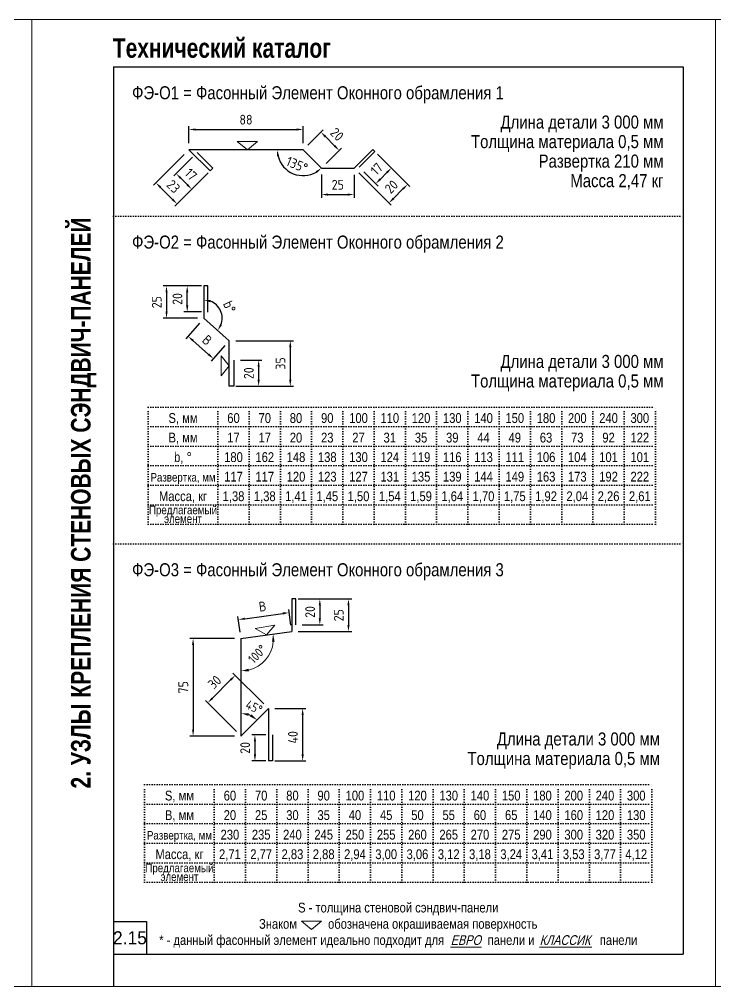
# Model space of a CAD drawing. Extents: x 5821 to 16321, y -13531 to 5774.
# Drawn here: x 10002 to 11071, y 2061 to 3546 of the extents above; entities that cross this region are included whole.
import ezdxf
from ezdxf.enums import TextEntityAlignment as Align

# ---------------------------------------------------------------- set-up
doc = ezdxf.new("R2010")
doc.units = 0
doc.header["$LTSCALE"] = 3
doc.linetypes.add('DOT2', pattern=[0.125, 0, -0.125])
doc.layers.get('0').update_dxf_attribs({"linetype": 'CONTINUOUS', "lineweight": 30})
doc.layers.get('DEFPOINTS').update_dxf_attribs({"linetype": 'CONTINUOUS'})
for name, color, linetype, lineweight in [('Logo', 1, 'CONTINUOUS', 9), ('new_fill', 8, 'CONTINUOUS', 13), ('RAZMER', 7, 'CONTINUOUS', 9), ('Нащельники', 1, 'CONTINUOUS', 30)]:
    doc.layers.add(name, color=color, linetype=linetype, lineweight=lineweight)
doc.layers.add('Punktir', color=7, linetype='CONTINUOUS')
doc.styles.add('LOGO', font='HATTEN.TTF')
doc.styles.add('ROMANS', font='romans.shx', dxfattribs={"width": 0.85})
doc.styles.add('style1', font='ARIALN.TTF')
doc.styles.add('style2', font='impact.TTF')
doc.styles.add('курсив', font='ARIAL.TTF', dxfattribs={"width": 0.8, "oblique": 15})
doc.dimstyles.new('2.5', dxfattribs={"dimscale": 5, "dimtxt": 3, "dimasz": 2, "dimexe": 1, "dimexo": 2, "dimgap": 0, "dimtad": 0, "dimdec": 0, "dimlfac": 0.5, "dimzin": 9, "dimdsep": 46, "dimtxsty": 'ROMANS', "dimcen": -3, "dimdle": 1, "dimclrd": 256, "dimclre": 256, "dimclrt": 256, "dimadec": 0, "dimazin": 0, "dimtfac": 1, "dimtdec": 0, "dimtofl": 0, "dimtmove": 2, "dimatfit": 3, "dimfxl": 0, "dimtvp": 1, "dimtolj": 1, "dimtzin": 9, "dimarcsym": 0})
doc.dimstyles.get("Standard").update_dxf_attribs({"dimscale": 0, "dimtxt": 3, "dimasz": 3, "dimexe": 2.5, "dimexo": 2.5, "dimgap": 1.5, "dimtad": 0, "dimdec": 0, "dimzin": 9, "dimdsep": 46, "dimtxsty": 'ROMANS', "dimcen": -3, "dimdle": 1.25, "dimadec": 0, "dimazin": 0, "dimtfac": 0.75, "dimtdec": 0, "dimtofl": 0, "dimtmove": 2, "dimatfit": 3, "dimfxl": 0, "dimtvp": 1.5, "dimtolj": 1, "dimtzin": 0, "dimarcsym": 0})

# ---------------------------------------------------------------- blocks, each defined once
blk = doc.blocks.new('*D402')
at = {"layer": 'DEFPOINTS', "color": 0, "transparency": 16777216}
for p in [(10342.1, 2595.8), (10268.5, 2446), (10342.1, 2446)]:
    blk.add_point(p, dxfattribs=at)
at = {"layer": 'RAZMER', "lineweight": -2, "transparency": 16777216}
for p, q in [((10332.1, 2595.8), (10263.5, 2595.8)), ((10268.5, 2585.8), (10268.5, 2456)), ((10332.1, 2446), (10263.5, 2446))]:
    blk.add_line(p, q, dxfattribs=at)
at = {"layer": 'RAZMER', "transparency": 16777216}
for points in [[(10266.9, 2585.8), (10270.2, 2585.8), (10268.5, 2595.8)], [(10266.9, 2456), (10270.2, 2456), (10268.5, 2446)]]:
    blk.add_solid(points, dxfattribs=at)
at = {"layer": 'RAZMER', "transparency": 16777216, "insert": (10253.5, 2520.9), "char_height": 15, "attachment_point": 5, "rotation": 90, "style": 'ROMANS'}
blk.add_mtext('\\A1;75', dxfattribs=at)
blk = doc.blocks.new('*D381')
at = {"layer": 'DEFPOINTS', "color": 0, "transparency": 16777216}
for p in [(10426.1, 2656.5), (10426.1, 2616.5), (10463.2, 2616.5)]:
    blk.add_point(p, dxfattribs=at)
at = {"layer": 'RAZMER', "lineweight": -2, "transparency": 16777216}
for p, q in [((10436.1, 2656.5), (10468.2, 2656.5)), ((10463.2, 2646.5), (10463.2, 2626.5)), ((10436.1, 2616.5), (10468.2, 2616.5))]:
    blk.add_line(p, q, dxfattribs=at)
at = {"layer": 'RAZMER', "transparency": 16777216}
for points in [[(10461.5, 2646.5), (10464.8, 2646.5), (10463.2, 2656.5)], [(10461.5, 2626.5), (10464.8, 2626.5), (10463.2, 2616.5)]]:
    blk.add_solid(points, dxfattribs=at)
at = {"layer": 'RAZMER', "transparency": 16777216, "insert": (10448.2, 2636.5), "char_height": 15, "attachment_point": 5, "rotation": 90, "style": 'ROMANS'}
blk.add_mtext('\\A1;20', dxfattribs=at)
blk = doc.blocks.new('*D382')
at = {"layer": 'DEFPOINTS', "color": 0, "transparency": 16777216}
for p in [(10416.1, 2635.5), (10420.1, 2606.5), (10342.1, 2595.8)]:
    blk.add_point(p, dxfattribs=at)
at = {"layer": 'RAZMER', "lineweight": -2, "transparency": 16777216}
for p, q in [((10340.7, 2605.7), (10337.4, 2629.7)), ((10348, 2626.1), (10406.2, 2634.1)), ((10418.7, 2616.4), (10415.4, 2640.4))]:
    blk.add_line(p, q, dxfattribs=at)
at = {"layer": 'RAZMER', "transparency": 16777216}
for points in [[(10406, 2635.8), (10406.4, 2632.5), (10416.1, 2635.5)], [(10347.8, 2627.8), (10348.2, 2624.5), (10338.1, 2624.8)]]:
    blk.add_solid(points, dxfattribs=at)
at = {"layer": 'RAZMER', "transparency": 16777216, "insert": (10375.1, 2645), "char_height": 15, "attachment_point": 5, "rotation": 7.8178, "style": 'ROMANS'}
blk.add_mtext('\\A1;{\\Fromans.shx|c204;В}', dxfattribs=at)
blk = doc.blocks.new('*D383')
at = {"layer": 'DEFPOINTS', "color": 0, "transparency": 16777216}
for p in [(10291.1, 2497), (10384.2, 2488.2), (10342.1, 2446)]:
    blk.add_point(p, dxfattribs=at)
at = {"layer": 'RAZMER', "lineweight": -2, "transparency": 16777216}
for p, q in [((10377.2, 2495.3), (10329.7, 2542.7)), ((10326.2, 2532.1), (10298.2, 2504.1)), ((10335, 2453.1), (10287.5, 2500.6))]:
    blk.add_line(p, q, dxfattribs=at)
at = {"layer": 'RAZMER', "transparency": 16777216}
for points in [[(10325, 2533.3), (10327.4, 2531), (10333.3, 2539.2)], [(10297, 2505.3), (10299.3, 2502.9), (10291.1, 2497)]]:
    blk.add_solid(points, dxfattribs=at)
at = {"layer": 'RAZMER', "transparency": 16777216, "insert": (10301.6, 2528.7), "char_height": 15, "attachment_point": 5, "rotation": 45, "style": 'ROMANS'}
blk.add_mtext('\\A1;30', dxfattribs=at)
blk = doc.blocks.new('*D384')
at = {"layer": 'DEFPOINTS', "color": 0, "transparency": 16777216}
for p in [(10384.2, 2488.2), (10384.2, 2407.8), (10436.8, 2407.8)]:
    blk.add_point(p, dxfattribs=at)
at = {"layer": 'RAZMER', "lineweight": -2, "transparency": 16777216}
for p, q in [((10394.2, 2488.2), (10441.8, 2488.2)), ((10436.8, 2478.2), (10436.8, 2417.8)), ((10394.2, 2407.8), (10441.8, 2407.8))]:
    blk.add_line(p, q, dxfattribs=at)
at = {"layer": 'RAZMER', "transparency": 16777216}
for points in [[(10435.1, 2478.2), (10438.5, 2478.2), (10436.8, 2488.2)], [(10435.1, 2417.8), (10438.5, 2417.8), (10436.8, 2407.8)]]:
    blk.add_solid(points, dxfattribs=at)
at = {"layer": 'RAZMER', "transparency": 16777216, "insert": (10421.8, 2444.1), "char_height": 15, "attachment_point": 5, "rotation": 90, "style": 'ROMANS'}
blk.add_mtext('\\A1;40', dxfattribs=at)
blk = doc.blocks.new('*D385')
at = {"layer": 'DEFPOINTS', "color": 0, "transparency": 16777216}
for p in [(10390.2, 2447.8), (10363.5, 2407.8), (10390.2, 2407.8)]:
    blk.add_point(p, dxfattribs=at)
at = {"layer": 'RAZMER', "lineweight": -2, "transparency": 16777216}
for p, q in [((10380.2, 2447.8), (10358.5, 2447.8)), ((10363.5, 2437.8), (10363.5, 2417.8)), ((10380.2, 2407.8), (10358.5, 2407.8))]:
    blk.add_line(p, q, dxfattribs=at)
at = {"layer": 'RAZMER', "transparency": 16777216}
for points in [[(10361.8, 2437.8), (10365.2, 2437.8), (10363.5, 2447.8)], [(10361.8, 2417.8), (10365.2, 2417.8), (10363.5, 2407.8)]]:
    blk.add_solid(points, dxfattribs=at)
at = {"layer": 'RAZMER', "transparency": 16777216, "insert": (10348.5, 2427.8), "char_height": 15, "attachment_point": 5, "rotation": 90, "style": 'ROMANS'}
blk.add_mtext('\\A1;20', dxfattribs=at)
blk = doc.blocks.new('*D386')
at = {"layer": 'DEFPOINTS', "color": 0, "transparency": 16777216}
for p in [(10342.1, 2526.8), (10384.5, 2488.5), (10351.1, 2479.8), (10342.1, 2446), (10342.1, 2446)]:
    blk.add_point(p, dxfattribs=at)
at = {"layer": 'RAZMER', "color": 0, "lineweight": 0, "transparency": 16777216}
blk.add_arc((10342.1, 2446), 34.9, 64.7763, 70.2237, dxfattribs=at)
at = {"layer": 'RAZMER', "color": 0, "transparency": 16777216}
for points in [[(10353.6, 2476.9), (10354.2, 2480.9), (10342.1, 2481)], [(10358.1, 2479.3), (10355.8, 2476), (10366.8, 2470.7)]]:
    blk.add_solid(points, dxfattribs=at)
at = {"layer": 'RAZMER', "color": 0, "transparency": 16777216, "insert": (10362.2, 2490.3), "char_height": 14, "attachment_point": 5, "rotation": 335.5641, "style": 'ROMANS'}
blk.add_mtext('\\A1;45°', dxfattribs=at)
blk = doc.blocks.new('*D387')
at = {"layer": 'DEFPOINTS', "color": 0, "transparency": 16777216}
for p in [(10421.4, 2607.2), (10342.1, 2595.8), (10342.1, 2595.8), (10387.5, 2575), (10342.1, 2496)]:
    blk.add_point(p, dxfattribs=at)
at = {"layer": 'RAZMER', "color": 0, "lineweight": 0, "transparency": 16777216}
blk.add_arc((10342.1, 2595.8), 49.9, 283.8097, 354.3713, dxfattribs=at)
at = {"layer": 'RAZMER', "color": 0, "transparency": 16777216}
for points in [[(10389.7, 2590.8), (10393.7, 2590.9), (10391.5, 2602.9)], [(10354.2, 2545.3), (10353.7, 2549.3), (10342.1, 2545.9)]]:
    blk.add_solid(points, dxfattribs=at)
at = {"layer": 'RAZMER', "color": 0, "transparency": 16777216, "insert": (10367.1, 2571.8), "char_height": 14, "attachment_point": 5, "rotation": 46.1694, "style": 'ROMANS'}
blk.add_mtext('\\A1;100°', dxfattribs=at)
blk = doc.blocks.new('*D388')
at = {"layer": 'DEFPOINTS', "color": 0, "transparency": 16777216}
for p in [(10437.6, 3377.2), (10262.1, 3346.1), (10437.6, 3346.1)]:
    blk.add_point(p, dxfattribs=at)
at = {"layer": 'RAZMER', "lineweight": -2, "transparency": 16777216}
for p, q in [((10262.1, 3356.1), (10262.1, 3382.2)), ((10272.1, 3377.2), (10427.6, 3377.2)), ((10437.6, 3356.1), (10437.6, 3382.2))]:
    blk.add_line(p, q, dxfattribs=at)
at = {"layer": 'RAZMER', "transparency": 16777216}
for points in [[(10272.1, 3378.8), (10272.1, 3375.5), (10262.1, 3377.2)], [(10427.6, 3378.8), (10427.6, 3375.5), (10437.6, 3377.2)]]:
    blk.add_solid(points, dxfattribs=at)
at = {"layer": 'RAZMER', "transparency": 16777216, "insert": (10349.8, 3392.2), "char_height": 15, "attachment_point": 5, "style": 'ROMANS'}
blk.add_mtext('\\A1;88', dxfattribs=at)
blk = doc.blocks.new('*D389')
at = {"layer": 'DEFPOINTS', "color": 0, "transparency": 16777216}
for p in [(10437.6, 3346.1), (10493, 3344.9), (10465.9, 3317.8)]:
    blk.add_point(p, dxfattribs=at)
at = {"layer": 'RAZMER', "lineweight": -2, "transparency": 16777216}
for p, q in [((10444.7, 3353.1), (10468.3, 3376.8)), ((10471.8, 3366.2), (10485.9, 3352)), ((10472.9, 3324.9), (10496.6, 3348.5))]:
    blk.add_line(p, q, dxfattribs=at)
at = {"layer": 'RAZMER', "transparency": 16777216}
for points in [[(10473, 3367.3), (10470.6, 3365), (10464.7, 3373.2)], [(10487.1, 3353.2), (10484.8, 3350.8), (10493, 3344.9)]]:
    blk.add_solid(points, dxfattribs=at)
at = {"layer": 'RAZMER', "transparency": 16777216, "insert": (10489.5, 3369.7), "char_height": 15, "attachment_point": 5, "rotation": 315, "style": 'ROMANS'}
blk.add_mtext('\\A1;20', dxfattribs=at)
blk = doc.blocks.new('*D390')
at = {"layer": 'DEFPOINTS', "color": 0, "transparency": 16777216}
for p in [(10465.7, 3317.9), (10515.9, 3317.8), (10515.9, 3277.3)]:
    blk.add_point(p, dxfattribs=at)
at = {"layer": 'RAZMER', "lineweight": -2, "transparency": 16777216}
for p, q in [((10465.7, 3307.9), (10465.7, 3272.3)), ((10515.9, 3307.8), (10515.9, 3272.3)), ((10475.7, 3277.3), (10505.9, 3277.3))]:
    blk.add_line(p, q, dxfattribs=at)
at = {"layer": 'RAZMER', "transparency": 16777216}
for points in [[(10475.7, 3278.9), (10475.7, 3275.6), (10465.7, 3277.3)], [(10505.9, 3278.9), (10505.9, 3275.6), (10515.9, 3277.3)]]:
    blk.add_solid(points, dxfattribs=at)
at = {"layer": 'RAZMER', "transparency": 16777216, "insert": (10490.8, 3292.3), "char_height": 15, "attachment_point": 5, "style": 'ROMANS'}
blk.add_mtext('\\A1;25', dxfattribs=at)
blk = doc.blocks.new('*D391')
at = {"layer": 'DEFPOINTS', "color": 0, "transparency": 16777216}
for p in [(10262.1, 3346.1), (10294.6, 3313.5), (10243.9, 3262.8)]:
    blk.add_point(p, dxfattribs=at)
at = {"layer": 'RAZMER', "lineweight": -2, "transparency": 16777216}
for p, q in [((10255, 3339), (10207.9, 3291.8)), ((10287.6, 3306.5), (10240.4, 3259.3)), ((10218.5, 3288.3), (10236.9, 3269.9))]:
    blk.add_line(p, q, dxfattribs=at)
at = {"layer": 'RAZMER', "transparency": 16777216}
for points in [[(10219.6, 3289.5), (10217.3, 3287.1), (10211.4, 3295.4)], [(10238, 3271.1), (10235.7, 3268.7), (10243.9, 3262.8)]]:
    blk.add_solid(points, dxfattribs=at)
at = {"layer": 'RAZMER', "transparency": 16777216, "insert": (10238.3, 3289.7), "char_height": 15, "attachment_point": 5, "rotation": 315, "style": 'ROMANS'}
blk.add_mtext('\\A1;23', dxfattribs=at)
blk = doc.blocks.new('*D392')
at = {"layer": 'DEFPOINTS', "color": 0, "transparency": 16777216}
for p in [(10274.8, 3341.8), (10298.9, 3317.8), (10266.5, 3285.4)]:
    blk.add_point(p, dxfattribs=at)
at = {"layer": 'RAZMER', "lineweight": -2, "transparency": 16777216}
for p, q in [((10267.8, 3334.8), (10239, 3306)), ((10249.6, 3302.4), (10259.5, 3292.5)), ((10291.8, 3310.7), (10263, 3281.9))]:
    blk.add_line(p, q, dxfattribs=at)
at = {"layer": 'RAZMER', "transparency": 16777216}
for points in [[(10250.7, 3303.6), (10248.4, 3301.2), (10242.5, 3309.5)], [(10260.6, 3293.7), (10258.3, 3291.3), (10266.5, 3285.4)]]:
    blk.add_solid(points, dxfattribs=at)
at = {"layer": 'RAZMER', "transparency": 16777216, "insert": (10265.1, 3308.1), "char_height": 15, "attachment_point": 5, "rotation": 315, "style": 'ROMANS'}
blk.add_mtext('\\A1;17', dxfattribs=at)
blk = doc.blocks.new('*D393')
at = {"layer": 'DEFPOINTS', "color": 0, "transparency": 16777216}
for p in [(10544.6, 3346.5), (10515.9, 3317.8), (10569.3, 3264.3)]:
    blk.add_point(p, dxfattribs=at)
at = {"layer": 'RAZMER', "lineweight": -2, "transparency": 16777216}
for p, q in [((10551.6, 3339.4), (10601.5, 3289.5)), ((10522.9, 3310.7), (10572.9, 3260.8)), ((10590.9, 3286), (10576.4, 3271.4))]:
    blk.add_line(p, q, dxfattribs=at)
at = {"layer": 'RAZMER', "transparency": 16777216}
for points in [[(10589.8, 3287.1), (10592.1, 3284.8), (10598, 3293)], [(10575.2, 3272.6), (10577.6, 3270.2), (10569.3, 3264.3)]]:
    blk.add_solid(points, dxfattribs=at)
at = {"layer": 'RAZMER', "transparency": 16777216, "insert": (10573.1, 3289.3), "char_height": 15, "attachment_point": 5, "rotation": 45, "style": 'ROMANS'}
blk.add_mtext('\\A1;20', dxfattribs=at)
blk = doc.blocks.new('*D394')
at = {"layer": 'DEFPOINTS', "color": 0, "transparency": 16777216}
for p in [(10547.8, 3343.2), (10523.8, 3319.2), (10549, 3293.9)]:
    blk.add_point(p, dxfattribs=at)
at = {"layer": 'RAZMER', "lineweight": -2, "transparency": 16777216}
for p, q in [((10554.9, 3336.2), (10576.6, 3314.4)), ((10530.8, 3312.1), (10552.6, 3290.4)), ((10566, 3310.9), (10556.1, 3301))]:
    blk.add_line(p, q, dxfattribs=at)
at = {"layer": 'RAZMER', "transparency": 16777216}
for points in [[(10564.8, 3312.1), (10567.2, 3309.7), (10573.1, 3318)], [(10554.9, 3302.2), (10557.3, 3299.8), (10549, 3293.9)]]:
    blk.add_solid(points, dxfattribs=at)
at = {"layer": 'RAZMER', "transparency": 16777216, "insert": (10550.5, 3316.5), "char_height": 15, "attachment_point": 5, "rotation": 45, "style": 'ROMANS'}
blk.add_mtext('\\A1;17', dxfattribs=at)
blk = doc.blocks.new('*D395')
at = {"layer": 'DEFPOINTS', "color": 0, "transparency": 16777216}
for p in [(10256.9, 3346.1), (10437.6, 3346.1), (10437.6, 3346.1), (10409.4, 3317.9), (10465.9, 3317.8)]:
    blk.add_point(p, dxfattribs=at)
at = {"layer": 'RAZMER', "lineweight": -2, "transparency": 16777216}
blk.add_arc((10437.6, 3346.1), 39.8, 194.4291, 300.5709, dxfattribs=at)
at = {"layer": 'RAZMER', "transparency": 16777216}
for points in [[(10397.4, 3335.9), (10400.7, 3336.4), (10397.8, 3346.1)], [(10456.8, 3313.1), (10458.8, 3310.5), (10465.7, 3317.9)]]:
    blk.add_solid(points, dxfattribs=at)
at = {"layer": 'RAZMER', "transparency": 16777216, "insert": (10428.1, 3323.1), "char_height": 15, "attachment_point": 5, "rotation": 337.5, "style": 'ROMANS'}
blk.add_mtext('\\A1;135°', dxfattribs=at)
blk = doc.blocks.new('*D396')
at = {"layer": 'DEFPOINTS', "color": 0, "transparency": 16777216}
for p in [(10259.5, 3137), (10291.2, 3137), (10291.2, 3097)]:
    blk.add_point(p, dxfattribs=at)
at = {"layer": 'RAZMER', "lineweight": -2, "transparency": 16777216}
for p, q in [((10281.2, 3137), (10254.5, 3137)), ((10259.5, 3107), (10259.5, 3127)), ((10281.2, 3097), (10254.5, 3097))]:
    blk.add_line(p, q, dxfattribs=at)
at = {"layer": 'RAZMER', "transparency": 16777216}
for points in [[(10257.8, 3127), (10261.2, 3127), (10259.5, 3137)], [(10257.8, 3107), (10261.2, 3107), (10259.5, 3097)]]:
    blk.add_solid(points, dxfattribs=at)
at = {"layer": 'RAZMER', "transparency": 16777216, "insert": (10244.5, 3117), "char_height": 15, "attachment_point": 5, "rotation": 90, "style": 'ROMANS'}
blk.add_mtext('\\A1;20', dxfattribs=at)
blk = doc.blocks.new('*D397')
at = {"layer": 'DEFPOINTS', "color": 0, "transparency": 16777216}
for p in [(10285.2, 3137), (10227.7, 3087.3), (10285.2, 3087.3)]:
    blk.add_point(p, dxfattribs=at)
at = {"layer": 'RAZMER', "lineweight": -2, "transparency": 16777216}
for p, q in [((10275.2, 3137), (10222.7, 3137)), ((10227.7, 3127), (10227.7, 3097.3)), ((10275.2, 3087.3), (10222.7, 3087.3))]:
    blk.add_line(p, q, dxfattribs=at)
at = {"layer": 'RAZMER', "transparency": 16777216}
for points in [[(10226.1, 3127), (10229.4, 3127), (10227.7, 3137)], [(10226.1, 3097.3), (10229.4, 3097.3), (10227.7, 3087.3)]]:
    blk.add_solid(points, dxfattribs=at)
at = {"layer": 'RAZMER', "transparency": 16777216, "insert": (10212.7, 3112.1), "char_height": 15, "attachment_point": 5, "rotation": 90, "style": 'ROMANS'}
blk.add_mtext('\\A1;25', dxfattribs=at)
blk = doc.blocks.new('*D398')
at = {"layer": 'DEFPOINTS', "color": 0, "transparency": 16777216}
for p in [(10285.2, 3087.3), (10324.2, 3052.9), (10299.7, 3025.3)]:
    blk.add_point(p, dxfattribs=at)
at = {"layer": 'RAZMER', "lineweight": -2, "transparency": 16777216}
for p, q in [((10278.6, 3079.8), (10257.5, 3056)), ((10268.3, 3053.1), (10292.3, 3031.9)), ((10317.5, 3045.4), (10296.4, 3021.6))]:
    blk.add_line(p, q, dxfattribs=at)
at = {"layer": 'RAZMER', "transparency": 16777216}
for points in [[(10269.4, 3054.4), (10267.2, 3051.9), (10260.8, 3059.7)], [(10293.4, 3033.2), (10291.1, 3030.7), (10299.7, 3025.3)]]:
    blk.add_solid(points, dxfattribs=at)
at = {"layer": 'RAZMER', "transparency": 16777216, "insert": (10290.2, 3053.8), "char_height": 15, "attachment_point": 5, "rotation": 318.5129, "style": 'ROMANS'}
blk.add_mtext('\\A1;B', dxfattribs=at)
blk = doc.blocks.new('*D399')
at = {"layer": 'DEFPOINTS', "color": 0, "transparency": 16777216}
for p in [(10324.2, 3052.9), (10324.2, 2983), (10417.8, 2983)]:
    blk.add_point(p, dxfattribs=at)
at = {"layer": 'RAZMER', "lineweight": -2, "transparency": 16777216}
for p, q in [((10334.2, 3052.9), (10422.8, 3052.9)), ((10417.8, 3042.9), (10417.8, 2993)), ((10334.2, 2983), (10422.8, 2983))]:
    blk.add_line(p, q, dxfattribs=at)
at = {"layer": 'RAZMER', "transparency": 16777216}
for points in [[(10416.1, 3042.9), (10419.5, 3042.9), (10417.8, 3052.9)], [(10416.1, 2993), (10419.5, 2993), (10417.8, 2983)]]:
    blk.add_solid(points, dxfattribs=at)
at = {"layer": 'RAZMER', "transparency": 16777216, "insert": (10402.8, 3017.9), "char_height": 15, "attachment_point": 5, "rotation": 90, "style": 'ROMANS'}
blk.add_mtext('\\A1;35', dxfattribs=at)
blk = doc.blocks.new('*D400')
at = {"layer": 'DEFPOINTS', "color": 0, "transparency": 16777216}
for p in [(10331.2, 3023), (10331.2, 2983), (10369.2, 2983)]:
    blk.add_point(p, dxfattribs=at)
at = {"layer": 'RAZMER', "lineweight": -2, "transparency": 16777216}
for p, q in [((10341.2, 3023), (10374.2, 3023)), ((10369.2, 3013), (10369.2, 2993)), ((10341.2, 2983), (10374.2, 2983))]:
    blk.add_line(p, q, dxfattribs=at)
at = {"layer": 'RAZMER', "transparency": 16777216}
for points in [[(10367.5, 3013), (10370.8, 3013), (10369.2, 3023)], [(10367.5, 2993), (10370.8, 2993), (10369.2, 2983)]]:
    blk.add_solid(points, dxfattribs=at)
at = {"layer": 'RAZMER', "transparency": 16777216, "insert": (10354.2, 3003), "char_height": 15, "attachment_point": 5, "rotation": 90, "style": 'ROMANS'}
blk.add_mtext('\\A1;20', dxfattribs=at)
blk = doc.blocks.new('*D401')
at = {"layer": 'DEFPOINTS', "color": 0, "transparency": 16777216}
for p in [(10285.2, 3137), (10285.2, 3087.3), (10285.2, 3087.3), (10313.3, 3088.5), (10324.2, 3052.9)]:
    blk.add_point(p, dxfattribs=at)
at = {"layer": 'RAZMER', "lineweight": -2, "transparency": 16777216}
blk.add_arc((10285.2, 3087.3), 28, 339.0573, 69.4556, dxfattribs=at)
at = {"layer": 'RAZMER', "transparency": 16777216}
for points in [[(10294.8, 3111.9), (10295.4, 3115.2), (10285.2, 3115.4)], [(10312.8, 3076.4), (10310, 3078.2), (10306.2, 3068.8)]]:
    blk.add_solid(points, dxfattribs=at)
at = {"layer": 'RAZMER', "transparency": 16777216, "insert": (10324.5, 3105), "char_height": 15, "attachment_point": 5, "rotation": 294.2564, "style": 'ROMANS'}
blk.add_mtext('\\A1;b°', dxfattribs=at)
blk = doc.blocks.new('*D403')
at = {"layer": 'DEFPOINTS', "color": 0, "transparency": 16777216}
for p in [(10420.1, 2656.5), (10420.1, 2606.5), (10507.2, 2606.5)]:
    blk.add_point(p, dxfattribs=at)
at = {"layer": 'RAZMER', "lineweight": -2, "transparency": 16777216}
for p, q in [((10430.1, 2656.5), (10512.2, 2656.5)), ((10507.2, 2646.5), (10507.2, 2616.5)), ((10430.1, 2606.5), (10512.2, 2606.5))]:
    blk.add_line(p, q, dxfattribs=at)
at = {"layer": 'RAZMER', "transparency": 16777216}
for points in [[(10505.5, 2646.5), (10508.8, 2646.5), (10507.2, 2656.5)], [(10505.5, 2616.5), (10508.8, 2616.5), (10507.2, 2606.5)]]:
    blk.add_solid(points, dxfattribs=at)
at = {"layer": 'RAZMER', "transparency": 16777216, "insert": (10492.2, 2631.5), "char_height": 15, "attachment_point": 5, "rotation": 90, "style": 'ROMANS'}
blk.add_mtext('\\A1;25', dxfattribs=at)

msp = doc.modelspace()

# ---------------------------------------------------------------- linework, layer by layer
at = {"color": 1}
for p, q in [((10146.09, 3473.41), (10146.09, 2061.26)), ((10146.09, 3473.41), (11021.09, 3473.41)), ((11021.09, 3473.41), (11021.09, 2111.26)), ((10146.09, 2161.26), (10197.01, 2161.26)), ((10197.01, 2161.26), (10197.01, 2111.26)), ((10146.09, 2111.26), (11021.09, 2111.26))]:
    msp.add_line(p, q, dxfattribs=at)
at = {"layer": 'Logo'}
for p, q in [((10664.07, 2121.69), (10711.31, 2121.69)), ((10800.69, 2121.69), (10881.14, 2121.69))]:
    msp.add_line(p, q, dxfattribs=at)
at = {"layer": 'new_fill'}
msp.add_line((10583.59, 2125.26), (10583.59, 2125.26), dxfattribs=at)
msp.add_line((10583.59, 2125.26), (10583.59, 2125.26), dxfattribs=at)
at = {"layer": 'Punktir', "linetype": 'DOT2', "ltscale": 10}
for p, q in [((10146.09, 3244.13), (11021.09, 3244.13)), ((10199.59, 2951.1), (10978.59, 2951.1)), ((10199.59, 2771.1), (10199.59, 2951.1)), ((10306.59, 2771.1), (10306.59, 2951.1)), ((10354.59, 2771.1), (10354.59, 2951.1)), ((10402.59, 2771.1), (10402.59, 2951.1)), ((10450.59, 2771.1), (10450.59, 2951.1)), ((10498.59, 2771.1), (10498.59, 2951.1)), ((10546.59, 2771.1), (10546.59, 2951.1)), ((10594.59, 2771.1), (10594.59, 2951.1)), ((10642.59, 2771.1), (10642.59, 2951.1)), ((10690.59, 2771.1), (10690.59, 2951.1)), ((10738.59, 2771.1), (10738.59, 2951.1)), ((10786.59, 2771.1), (10786.59, 2951.1)), ((10834.59, 2771.1), (10834.59, 2951.1)), ((10882.59, 2771.1), (10882.59, 2951.1)), ((10930.59, 2771.1), (10930.59, 2951.1)), ((10978.59, 2771.1), (10978.59, 2951.1)), ((10199.59, 2921.1), (10978.59, 2921.1)), ((10199.59, 2891.1), (10978.59, 2891.1)), ((10199.59, 2861.1), (10978.59, 2861.1)), ((10199.59, 2831.1), (10978.59, 2831.1)), ((10199.59, 2801.1), (10978.59, 2801.1)), ((10199.59, 2771.1), (10978.59, 2771.1)), ((10146.09, 2741.1), (11021.09, 2741.1)), ((10194.09, 2371.53), (10973.09, 2371.53)), ((10194.09, 2221.53), (10194.09, 2371.53)), ((10301.09, 2221.53), (10301.09, 2371.53)), ((10349.09, 2221.53), (10349.09, 2371.53)), ((10397.09, 2221.53), (10397.09, 2371.53)), ((10445.09, 2221.53), (10445.09, 2371.53)), ((10493.09, 2221.53), (10493.09, 2371.53)), ((10541.09, 2221.53), (10541.09, 2371.53)), ((10589.09, 2221.53), (10589.09, 2371.53)), ((10637.09, 2221.53), (10637.09, 2371.53)), ((10685.09, 2221.53), (10685.09, 2371.53)), ((10733.09, 2221.53), (10733.09, 2371.53)), ((10781.09, 2221.53), (10781.09, 2371.53)), ((10829.09, 2221.53), (10829.09, 2371.53)), ((10877.09, 2221.53), (10877.09, 2371.53)), ((10925.09, 2221.53), (10925.09, 2371.53)), ((10973.09, 2221.53), (10973.09, 2371.53)), ((10194.09, 2341.53), (10973.09, 2341.53)), ((10194.09, 2311.53), (10973.09, 2311.53)), ((10194.09, 2281.53), (10973.09, 2281.53)), ((10194.09, 2251.53), (10973.09, 2251.53)), ((10194.09, 2251.53), (10973.09, 2251.53)), ((10194.09, 2221.53), (10973.09, 2221.53))]:
    msp.add_line(p, q, dxfattribs=at)
at = {"layer": 'RAZMER'}
for p, q in [((10021.09, 3546.26), (10021.09, 2061.26)), ((10021.09, 3546.26), (10021.09, 2061.26)), ((10021.09, 3546.26), (10021.09, 2061.26)), ((10021.09, 3546.26), (10021.09, 2061.26)), ((10021.09, 3546.26), (10021.09, 2061.26)), ((10021.09, 3546.26), (10021.09, 2061.26)), ((10021.09, 3546.26), (10021.09, 2061.26)), ((10021.09, 3546.26), (10021.09, 2061.26)), ((10021.09, 3546.26), (10021.09, 2061.26)), ((10021.09, 3546.26), (10021.09, 2061.26)), ((10021.09, 3546.26), (10021.09, 2061.26)), ((10021.09, 3546.26), (10021.09, 2061.26)), ((10021.09, 3546.26), (10021.09, 2061.26)), ((10021.09, 3546.26), (10021.09, 2061.26)), ((10021.09, 3546.26), (10021.09, 2061.26)), ((10021.09, 3546.26), (10021.09, 2061.26)), ((10021.09, 3546.26), (10021.09, 2061.26)), ((10021.09, 3546.26), (10021.09, 2061.26)), ((10021.09, 3546.26), (10021.09, 2061.26)), ((10021.09, 3546.26), (10021.09, 2061.26)), ((10021.09, 3546.26), (10021.09, 2061.26)), ((10021.09, 3546.26), (10021.09, 2061.26)), ((10021.09, 3546.26), (10021.09, 2061.26)), ((10021.09, 3546.26), (10021.09, 2061.26)), ((10021.09, 3546.26), (10021.09, 2061.26)), ((10021.09, 3546.26), (10021.09, 2061.26)), ((10021.09, 3546.26), (10021.09, 2061.26)), ((10021.09, 3546.26), (10021.09, 2061.26)), ((10021.09, 3546.26), (10021.09, 2061.26)), ((10021.09, 3546.26), (10021.09, 2061.26)), ((10021.09, 3546.26), (10021.09, 2061.26)), ((10021.09, 3546.26), (10021.09, 2061.26)), ((10021.09, 3546.26), (10021.09, 2061.26)), ((10021.09, 3546.26), (10021.09, 2061.26)), ((10021.09, 3546.26), (10021.09, 2061.26)), ((10021.09, 3546.26), (10021.09, 2061.26)), ((10021.09, 3546.26), (10021.09, 2061.26)), ((10021.09, 3546.26), (10021.09, 2061.26)), ((10021.09, 3546.26), (10021.09, 2061.26)), ((10021.09, 3546.26), (10021.09, 2061.26)), ((10021.09, 3546.26), (10021.09, 2061.26)), ((10021.09, 3546.26), (10021.09, 2061.26)), ((10351.84, 3346.07), (10336.45, 3358.73)), ((10336.45, 3358.73), (10367.24, 3358.73)), ((10351.84, 3346.07), (10367.24, 3358.73)), ((10311.49, 3029.61), (10311.49, 2998.82)), ((10324.15, 3014.21), (10311.49, 3029.61)), ((10324.15, 3014.21), (10311.49, 2998.82)), ((10394.3, 2616.04), (10363.89, 2611.2)), ((10381.09, 2601.12), (10394.3, 2616.04)), ((10381.09, 2601.12), (10363.89, 2611.2)), ((10450.29, 2148.98), (10434.89, 2161.64)), ((10465.68, 2161.64), (10434.89, 2161.64)), ((10450.29, 2148.98), (10465.68, 2161.64))]:
    msp.add_line(p, q, dxfattribs=at)
for points in [[(8971.09, 3546.26), (10021.09, 3546.26), (10021.09, 2061.26), (8971.09, 2061.26)], [(11071.09, 3546.26), (10021.09, 3546.26), (10021.09, 2061.26), (11071.09, 2061.26)], [(11071.09, 3546.26), (12121.09, 3546.26), (12121.09, 2061.26), (11071.09, 2061.26)]]:
    msp.add_lwpolyline(points, close=True, dxfattribs=at)
at = {"layer": 'Нащельники'}
for p, q in [((10437.58, 3346.07), (10262.11, 3346.07)), ((10262.11, 3346.07), (10294.63, 3313.54)), ((10274.83, 3341.83), (10298.88, 3317.78)), ((10437.58, 3346.07), (10465.86, 3317.78)), ((10515.86, 3317.78), (10544.56, 3346.48)), ((10523.76, 3319.2), (10547.8, 3343.24)), ((10547.8, 3343.24), (10544.56, 3346.48)), ((10298.88, 3317.78), (10294.63, 3313.54)), ((10465.86, 3317.78), (10515.86, 3317.78)), ((10285.24, 3136.97), (10285.24, 3087.33)), ((10291.24, 3136.97), (10285.24, 3136.97)), ((10291.24, 3096.97), (10291.24, 3136.97)), ((10285.24, 3087.33), (10324.15, 3052.92)), ((10324.15, 2982.97), (10324.15, 3052.92)), ((10331.24, 3022.97), (10331.24, 2982.97)), ((10331.24, 2982.97), (10324.15, 2982.97)), ((10420.1, 2656.47), (10420.1, 2606.47)), ((10426.1, 2656.47), (10420.1, 2656.47)), ((10426.1, 2616.47), (10426.1, 2656.47)), ((10342.07, 2595.76), (10420.1, 2606.47)), ((10342.07, 2595.76), (10342.07, 2446.04)), ((10342.07, 2446.04), (10384.25, 2488.21)), ((10384.25, 2488.21), (10384.25, 2407.84)), ((10390.25, 2447.84), (10390.25, 2407.84)), ((10390.25, 2407.84), (10384.25, 2407.84))]:
    msp.add_line(p, q, dxfattribs=at)

# ---------------------------------------------------------------- texts
at = {"style": 'style1'}
for s, p in [('ФЭ-O1 = Фасонный Элемент Оконного обрамления 1', (10174.85, 3423.59)), ('ФЭ-O2 = Фасонный Элемент Оконного обрамления 2', (10174.85, 3194.31)), ('ФЭ-O3 = Фасонный Элемент Оконного обрамления 3', (10174.85, 2691.28))]:
    msp.add_text(s, height=20, dxfattribs=at).set_placement(p)
for s, p in [('Длина детали 3 000 мм', (10991.09, 3378.59)), ('Толщина материала 0,5 мм', (10991.09, 3348.61)), ('Развертка 210 мм', (10991.09, 3318.61)), ('Масса 2,47 кг', (10991.09, 3288.61)), ('Длина детали 3 000 мм', (10991.09, 3011.08)), ('Толщина материала 0,5 мм', (10991.09, 2981.1)), ('Длина детали 3 000 мм', (10985.59, 2431.51)), ('Толщина материала 0,5 мм', (10985.59, 2401.53))]:
    msp.add_text(s, height=20, dxfattribs=at).set_placement(p, align=Align.RIGHT)
for s, height, p in [('S, мм', 15, (10253.09, 2926.67)), ('60', 15, (10330.59, 2926.67)), ('70', 15, (10378.59, 2926.67)), ('80', 15, (10426.59, 2926.67)), ('90', 15, (10474.59, 2926.67)), ('100', 15, (10522.59, 2926.67)), ('110', 15, (10570.59, 2926.67)), ('120', 15, (10618.59, 2926.67)), ('130', 15, (10666.59, 2926.67)), ('140', 15, (10714.59, 2926.67)), ('150', 15, (10762.59, 2926.67)), ('180', 15, (10810.59, 2926.67)), ('200', 15, (10858.59, 2926.67)), ('240', 15, (10906.59, 2926.67)), ('300', 15, (10954.59, 2926.67)), ('B, мм', 15, (10253.09, 2896.67)), ('17', 15, (10330.59, 2896.67)), ('17', 15, (10378.59, 2896.67)), ('20', 15, (10426.59, 2896.67)), ('23', 15, (10474.59, 2896.67)), ('27', 15, (10522.59, 2896.67)), ('31', 15, (10570.59, 2896.67)), ('35', 15, (10618.59, 2896.67)), ('39', 15, (10666.59, 2896.67)), ('44', 15, (10714.59, 2896.67)), ('49', 15, (10762.59, 2896.67)), ('63', 15, (10810.59, 2896.67)), ('73', 15, (10858.59, 2896.67)), ('92', 15, (10906.59, 2896.67)), ('122', 15, (10954.59, 2896.67)), ('b, %%d', 15, (10253.09, 2866.67)), ('180', 15, (10330.59, 2866.67)), ('162', 15, (10378.59, 2866.67)), ('148', 15, (10426.59, 2866.67)), ('138', 15, (10474.59, 2866.67)), ('130', 15, (10522.59, 2866.67)), ('124', 15, (10570.59, 2866.67)), ('119', 15, (10618.59, 2866.67)), ('116', 15, (10666.59, 2866.67)), ('113', 15, (10714.59, 2866.67)), ('111', 15, (10762.59, 2866.67)), ('106', 15, (10810.59, 2866.67)), ('104', 15, (10858.59, 2866.67)), ('101', 15, (10906.59, 2866.67)), ('101', 15, (10954.59, 2866.67)), ('117', 15, (10330.59, 2836.67)), ('117', 15, (10378.59, 2836.67)), ('120', 15, (10426.59, 2836.67)), ('123', 15, (10474.59, 2836.67)), ('127', 15, (10522.59, 2836.67)), ('131', 15, (10570.59, 2836.67)), ('135', 15, (10618.59, 2836.67)), ('139', 15, (10666.59, 2836.67)), ('144', 15, (10714.59, 2836.67)), ('149', 15, (10762.59, 2836.67)), ('163', 15, (10810.59, 2836.67)), ('173', 15, (10858.59, 2836.67)), ('192', 15, (10906.59, 2836.67)), ('222', 15, (10954.59, 2836.67)), ('Развертка, мм', 13, (10253.09, 2836.67)), ('Масса, кг', 15, (10253.09, 2806.67)), ('1,38', 15, (10330.59, 2806.67)), ('1,38', 15, (10378.59, 2806.67)), ('1,41', 15, (10426.59, 2806.67)), ('1,45', 15, (10474.59, 2806.67)), ('1,50', 15, (10522.59, 2806.67)), ('1,54', 15, (10570.59, 2806.67)), ('1,59', 15, (10618.59, 2806.67)), ('1,64', 15, (10666.59, 2806.67)), ('1,70', 15, (10714.59, 2806.67)), ('1,75', 15, (10762.59, 2806.67)), ('1,92', 15, (10810.59, 2806.67)), ('2,04', 15, (10858.59, 2806.67)), ('2,26', 15, (10906.59, 2806.67)), ('2,61', 15, (10954.59, 2806.67)), ('Предлагаемый', 13, (10253.09, 2786.51)), ('элемент', 13, (10253.09, 2773.1)), ('S, мм', 15, (10247.59, 2347.11)), ('60', 15, (10325.09, 2347.11)), ('70', 15, (10373.09, 2347.11)), ('80', 15, (10421.09, 2347.11)), ('90', 15, (10469.09, 2347.11)), ('100', 15, (10517.09, 2347.11)), ('110', 15, (10565.09, 2347.11)), ('120', 15, (10613.09, 2347.11)), ('130', 15, (10661.09, 2347.11)), ('140', 15, (10709.09, 2347.11)), ('150', 15, (10757.09, 2347.11)), ('180', 15, (10805.09, 2347.11)), ('200', 15, (10853.09, 2347.11)), ('240', 15, (10901.09, 2347.11)), ('300', 15, (10949.09, 2347.11)), ('В, мм', 15, (10247.59, 2317.11)), ('20', 15, (10325.09, 2317.11)), ('25', 15, (10373.09, 2317.11)), ('30', 15, (10421.09, 2317.11)), ('35', 15, (10469.09, 2317.11)), ('40', 15, (10517.09, 2317.11)), ('45', 15, (10565.09, 2317.11)), ('50', 15, (10613.09, 2317.11)), ('55', 15, (10661.09, 2317.11)), ('60', 15, (10709.09, 2317.11)), ('65', 15, (10757.09, 2317.11)), ('140', 15, (10805.09, 2317.11)), ('160', 15, (10853.09, 2317.11)), ('120', 15, (10901.09, 2317.11)), ('130', 15, (10949.09, 2317.11)), ('230', 15, (10325.09, 2287.11)), ('235', 15, (10373.09, 2287.11)), ('240', 15, (10421.09, 2287.11)), ('245', 15, (10469.09, 2287.11)), ('250', 15, (10517.09, 2287.11)), ('255', 15, (10565.09, 2287.11)), ('260', 15, (10613.09, 2287.11)), ('265', 15, (10661.09, 2287.11)), ('270', 15, (10709.09, 2287.11)), ('275', 15, (10757.09, 2287.11)), ('290', 15, (10805.09, 2287.11)), ('300', 15, (10853.09, 2287.11)), ('320', 15, (10901.09, 2287.11)), ('350', 15, (10949.09, 2287.11)), ('Развертка, мм', 13, (10247.59, 2287.11)), ('Масса, кг', 15, (10247.59, 2257.11)), ('2,71', 15, (10325.09, 2257.11)), ('2,77', 15, (10373.09, 2257.11)), ('2,83', 15, (10421.09, 2257.11)), ('2,88', 15, (10469.09, 2257.11)), ('2,94', 15, (10517.09, 2257.11)), ('3,00', 15, (10565.09, 2257.11)), ('3,06', 15, (10613.09, 2257.11)), ('3,12', 15, (10661.09, 2257.11)), ('3,18', 15, (10709.09, 2257.11)), ('3,24', 15, (10757.09, 2257.11)), ('3,41', 15, (10805.09, 2257.11)), ('3,53', 15, (10853.09, 2257.11)), ('3,77', 15, (10901.09, 2257.11)), ('4,12', 15, (10949.09, 2257.11)), ('Предлагаемый', 13, (10247.59, 2236.94)), ('элемент', 13, (10247.59, 2223.53)), ('S - толщина стеновой сэндвич-панели', 15, (10583.59, 2175.17)), ('Знаком          обозначена окрашиваемая поверхность', 15, (10583.59, 2150.17)), ('* - данный фасонный элемент идеально подходит для              панели и                     панели', 15, (10583.59, 2125.26))]:
    msp.add_text(s, height=height, dxfattribs=at).set_placement(p, align=Align.CENTER)
at = {"color": 1, "style": 'курсив', "oblique": 15, "width": 0.8}
for s, p in [('ЕВРО', (10687.41, 2125.26)), ('КЛАССИК', (10839.7, 2125.26))]:
    msp.add_text(s, height=15, dxfattribs=at).set_placement(p, align=Align.CENTER)
at = {"layer": 'new_fill', "style": 'style2'}
msp.add_text('Технический каталог', height=30, dxfattribs=at).set_placement((10145.3, 3487.31))
msp.add_text('2. УЗЛЫ КРЕПЛЕНИЯ СТЕНОВЫХ СЭНДВИЧ-ПАНЕЛЕЙ', height=30, rotation=90, dxfattribs=at).set_placement((10111.09, 2803.76), align=Align.CENTER)
at = {"layer": 'new_fill', "style": 'LOGO'}
msp.add_text('2.15', height=20, dxfattribs=at).set_placement((10171.55, 2136.26), align=Align.MIDDLE_CENTER)

# ---------------------------------------------------------------- dimensions: what is measured, and where the dimension line sits
at = {"layer": 'RAZMER'}
for base, p1, p2, picture, middle in [((10437.58, 3377.17), (10262.11, 3346.07), (10437.58, 3346.07), '*D388', (10349.84, 3392.17)), ((10515.86, 3277.28), (10465.73, 3317.92), (10515.86, 3317.78), '*D390', (10490.8, 3292.28))]:
    dim = msp.add_linear_dim(base=base, p1=p1, p2=p2, dimstyle='2.5', dxfattribs=at)
    dim.commit()
    dim.dimension.update_dxf_attribs({"geometry": picture, "text_midpoint": middle})
for p1, p2, distance, picture, middle in [((10437.58, 3346.07), (10465.86, 3317.78), 38.4, '*D389', (10489.48, 3369.69)), ((10262.11, 3346.07), (10294.63, 3313.54), -71.71, '*D391', (10238.27, 3289.7)), ((10274.83, 3341.83), (10298.88, 3317.78), -45.73, '*D392', (10265.13, 3308.08)), ((10544.56, 3346.48), (10515.86, 3317.78), 75.59, '*D393', (10573.06, 3289.29)), ((10547.8, 3343.24), (10523.76, 3319.2), 35.75, '*D394', (10550.46, 3316.55)), ((10384.25, 2488.21), (10342.07, 2446.04), -72.11, '*D383', (10301.57, 2528.72))]:
    dim = msp.add_aligned_dim(p1=p1, p2=p2, distance=distance, dimstyle='2.5', dxfattribs=at)
    dim.commit()
    dim.dimension.update_dxf_attribs({"geometry": picture, "text_midpoint": middle})
dim = msp.add_angular_dim_2l(base=(10409.43, 3317.92), line1=((10437.58, 3346.07), (10256.9, 3346.07)), line2=((10437.58, 3346.07), (10465.86, 3317.78)), dimstyle='2.5', dxfattribs=at)
dim.commit()
dim.dimension.update_dxf_attribs({"geometry": '*D395', "text_midpoint": (10428.08, 3323.14)})
for base, p1, p2, picture, middle in [((10227.74, 3087.33), (10285.24, 3136.97), (10285.24, 3087.33), '*D397', (10212.74, 3112.15)), ((10259.51, 3136.97), (10291.24, 3096.97), (10291.24, 3136.97), '*D396', (10244.51, 3116.97)), ((10417.81, 2982.97), (10324.15, 3052.92), (10324.15, 2982.97), '*D399', (10402.81, 3017.94)), ((10369.18, 2982.97), (10331.24, 3022.97), (10331.24, 2982.97), '*D400', (10354.18, 3002.97)), ((10507.15, 2606.47), (10420.1, 2656.47), (10420.1, 2606.47), '*D403', (10492.15, 2631.47)), ((10463.18, 2616.47), (10426.1, 2656.47), (10426.1, 2616.47), '*D381', (10448.18, 2636.47)), ((10268.52, 2446.04), (10342.07, 2595.76), (10342.07, 2446.04), '*D402', (10253.52, 2520.9)), ((10363.51, 2407.84), (10390.25, 2447.84), (10390.25, 2407.84), '*D385', (10348.51, 2427.84))]:
    dim = msp.add_linear_dim(base=base, p1=p1, p2=p2, angle=90, dimstyle='2.5', dxfattribs=at)
    dim.commit()
    dim.dimension.update_dxf_attribs({"geometry": picture, "text_midpoint": middle})
dim = msp.add_angular_dim_2l(base=(10313.25, 3088.48), line1=((10285.24, 3087.33), (10324.15, 3052.92)), line2=((10285.24, 3136.97), (10285.24, 3087.33)), text='b°', dimstyle='2.5', dxfattribs=at)
dim.commit()
dim.dimension.update_dxf_attribs({"geometry": '*D401', "text_midpoint": (10324.48, 3105.01)})
for p1, p2, distance, text, picture, middle in [((10285.24, 3087.33), (10324.15, 3052.92), -36.85, 'B', '*D398', (10290.22, 3053.76)), ((10342.07, 2595.76), (10420.1, 2606.47), 29.28, '{\\Fromans.shx|c204;В}', '*D382', (10375.06, 2644.99))]:
    dim = msp.add_aligned_dim(p1=p1, p2=p2, distance=distance, text=text, dimstyle='2.5', dxfattribs=at)
    dim.commit()
    dim.dimension.update_dxf_attribs({"geometry": picture, "text_midpoint": middle})
dim = msp.add_angular_dim_2l(base=(10387.47, 2575.03), line1=((10342.07, 2595.76), (10421.39, 2607.16)), line2=((10342.07, 2595.76), (10342.07, 2496.04)), text='100°', dimstyle='Standard', override={"dimscale": 1, "dimtxt": 14, "dimasz": 12, "dimlwd": 0}, dxfattribs=at)
dim.commit()
dim.dimension.update_dxf_attribs({"geometry": '*D387', "text_midpoint": (10367.08, 2571.75), "dimtype": 162})
dim = msp.add_angular_dim_2l(base=(10351.12, 2479.79), line1=((10342.07, 2526.8), (10342.07, 2446.04)), line2=((10342.07, 2446.04), (10384.5, 2488.47)), dimstyle='Standard', override={"dimscale": 1, "dimtxt": 14, "dimasz": 12, "dimlwd": 0}, dxfattribs=at)
dim.commit()
dim.dimension.update_dxf_attribs({"geometry": '*D386', "text_midpoint": (10362.17, 2490.26), "dimtype": 162})
dim = msp.add_linear_dim(base=(10436.81, 2407.84), p1=(10384.25, 2488.21), p2=(10384.25, 2407.84), angle=90, dimstyle='2.5', dxfattribs=at)
dim.commit()
dim.dimension.update_dxf_attribs({"geometry": '*D384', "text_midpoint": (10421.79, 2444.13), "dimtype": 160})

doc.saveas('drawing.dxf')
